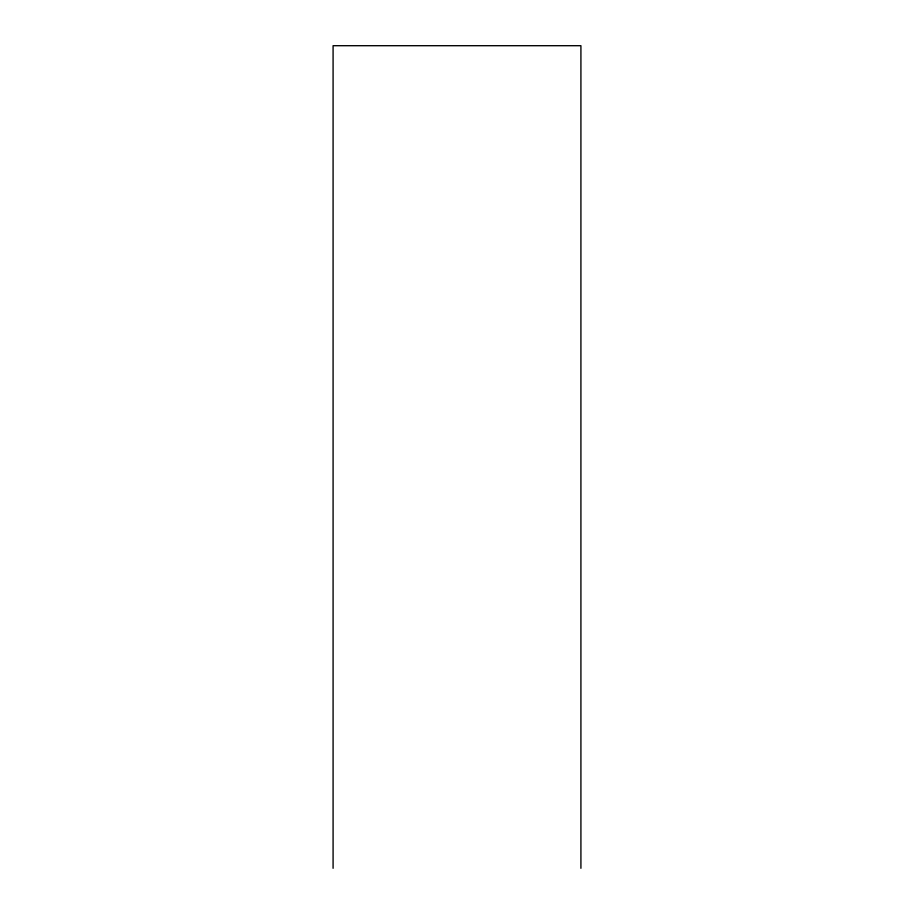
<?xml version="1.0" encoding="UTF-8"?>
<svg xmlns="http://www.w3.org/2000/svg" width="914" height="914" viewBox="0 0 914 914"><rect width="100%" height="100%" fill="white"/><g stroke="black" fill="none" stroke-linecap="round" stroke-linejoin="round"><path stroke-width="1.37" d="M580.916 868.3L580.916 45.7L333.084 45.7L333.084 868.3"/></g></svg>
